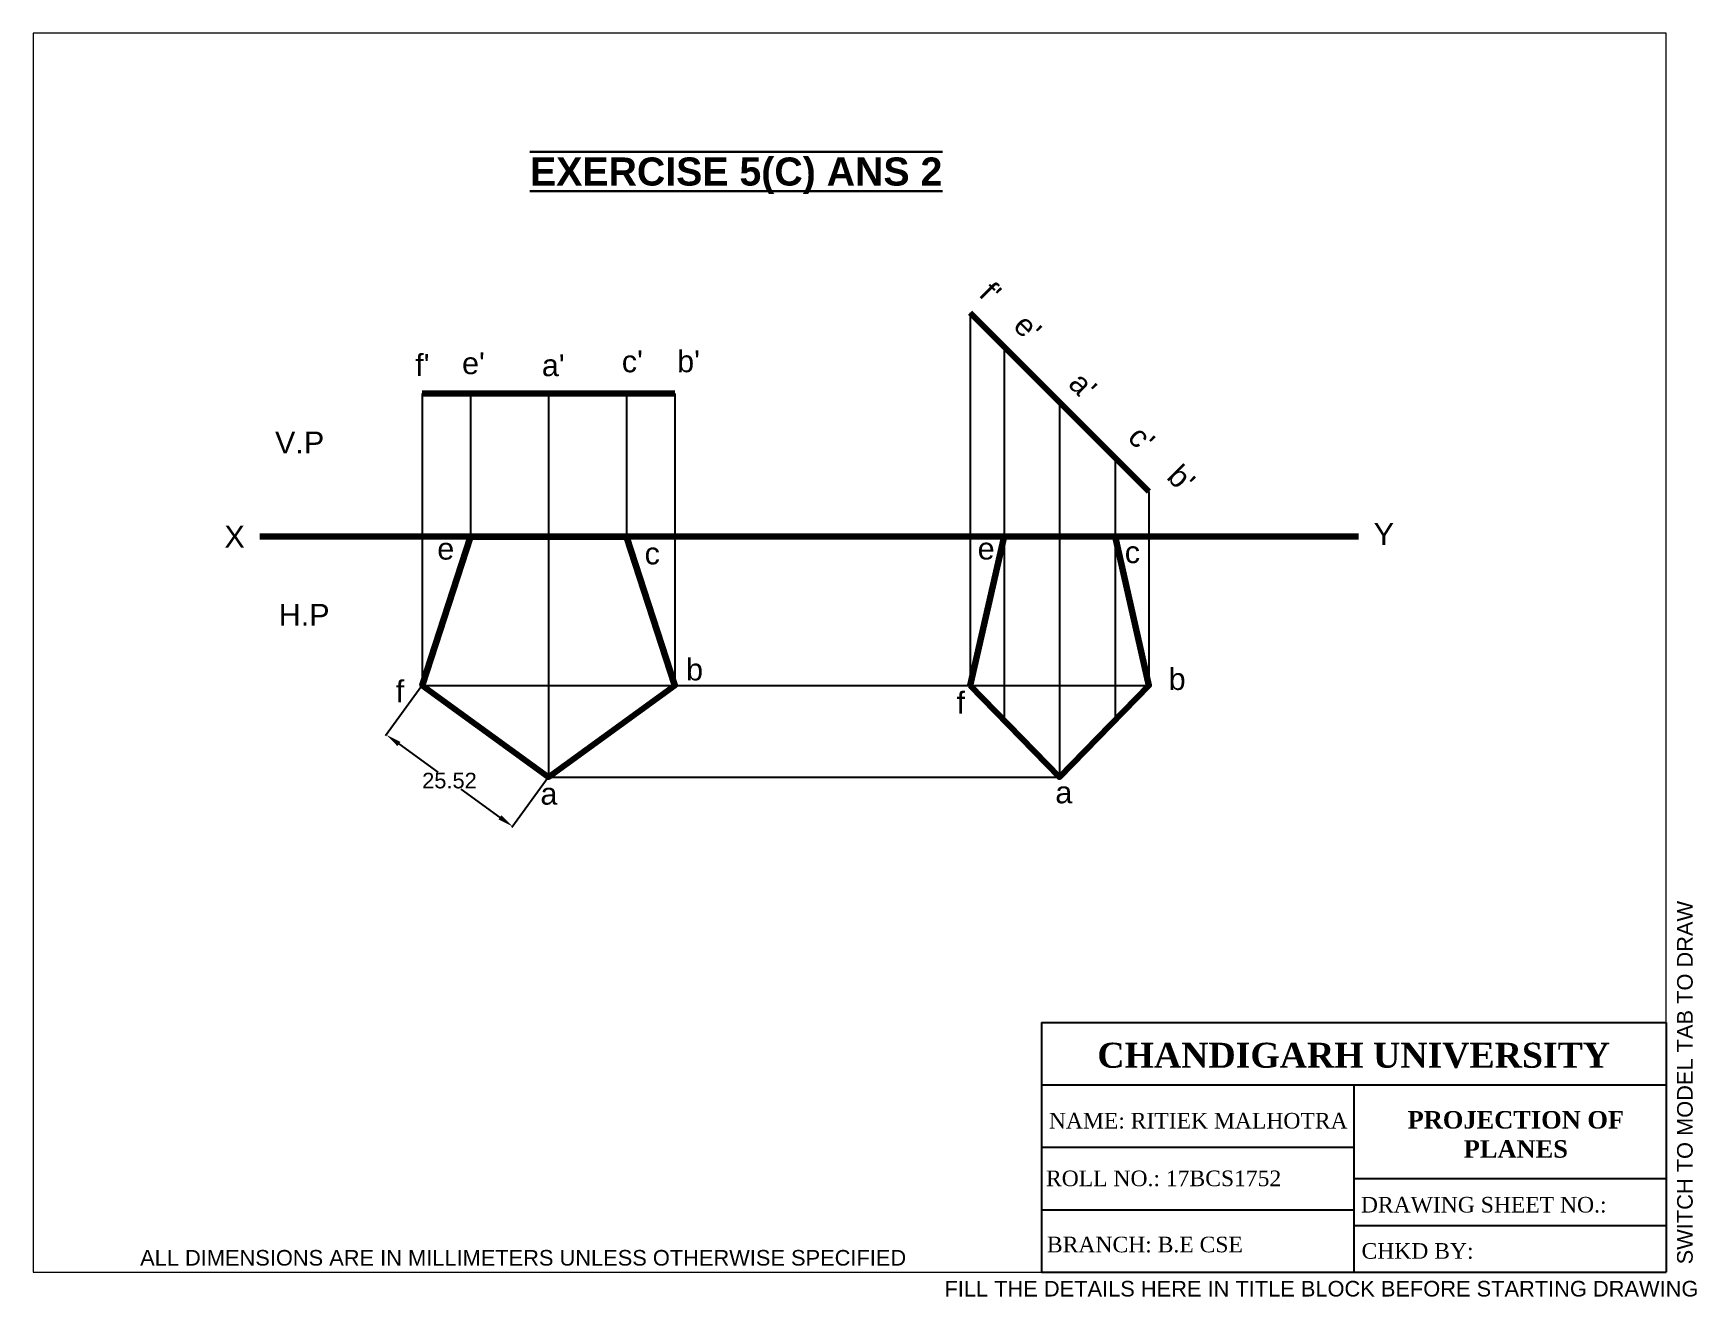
# Paper-space layout 'Layout1' of a CAD drawing. Header units: millimetres. Extents: x 0 to 266, y -4 to 198.
# The model-space entities are those that its viewports show. They can reach past a viewport. Long polylines and large blocks are cut down to what shows.
import ezdxf

# ---------------------------------------------------------------- set-up
doc = ezdxf.new("R2010")
doc.units = ezdxf.units.MM
doc.header["$PDMODE"] = 35
doc.linetypes.add('ACAD_ISO08W100', pattern=[36, 24, -3, 6, -3])
doc.layers.add('Comments', color=10, linetype='Continuous', lineweight=13, plot=False)
doc.layers.add('thick continuous', color=7, linetype='Continuous', lineweight=30)
doc.styles.get("Standard").update_dxf_attribs({"font": 'arial.ttf'})
doc.dimstyles.get("Standard").update_dxf_attribs({"dimtxt": 2.5, "dimasz": 2.5, "dimexe": 0.18, "dimexo": 0.0625, "dimgap": 0.09, "dimtad": 0, "dimtih": 1, "dimtoh": 1, "dimdec": 1, "dimzin": 0, "dimdsep": 46, "dimtxsty": 'Standard', "dimcen": 0.09, "dimadec": 0, "dimazin": 0, "dimtfac": 1, "dimtdec": 1, "dimtofl": 0, "dimtmove": 0, "dimatfit": 3, "dimfxl": 1, "dimtolj": 1, "dimtzin": 0, "dimarcsym": 0})

# ---------------------------------------------------------------- blocks, each defined once
blk = doc.blocks.new('*D22')
at = {"layer": 'Defpoints', "color": 0}
for p in [(83.26, 117.43), (103.48, 102.74), (97.74, 94.83)]:
    blk.add_point(p, dxfattribs=at)
at = {"layer": 'thick continuous', "color": 0, "lineweight": -2}
for p, q in [((83.22, 117.38), (77.41, 109.38)), ((79.54, 108.06), (85.75, 103.55)), ((103.45, 102.69), (97.64, 94.69)), ((95.72, 96.3), (89.51, 100.82))]:
    blk.add_line(p, q, dxfattribs=at)
at = {"layer": 'thick continuous', "color": 0}
for points in [[(79.78, 108.4), (79.29, 107.72), (77.52, 109.53)], [(95.47, 95.97), (95.96, 96.64), (97.74, 94.83)]]:
    blk.add_solid(points, dxfattribs=at)
at = {"layer": 'thick continuous', "color": 0, "lineweight": -3, "insert": (87.63, 102.18), "char_height": 2.5, "attachment_point": 5}
blk.add_mtext('\\A1;25.52', dxfattribs=at)

msp = doc.modelspace()

# ---------------------------------------------------------------- linework, layer by layer
at = {"layer": 'thick continuous', "lineweight": 100}
for p, q in [((171, 177.11), (199.6, 148.51)), ((83.26, 164.19), (123.71, 164.19)), ((57.26, 141.26), (233.14, 141.26))]:
    msp.add_line(p, q, dxfattribs=at)
at = {"layer": 'thick continuous', "lineweight": -3}
for p, q in [((171, 177.11), (171, 117.43)), ((176.45, 171.55), (176.45, 111.82)), ((83.26, 164.19), (83.26, 117.43)), ((90.98, 164.19), (90.98, 141.21)), ((103.48, 164.19), (103.48, 102.74)), ((115.98, 164.19), (115.98, 141.21)), ((123.71, 164.19), (123.71, 117.43)), ((185.28, 162.86), (185.28, 102.74)), ((194.21, 154.04), (194.21, 111.9)), ((199.6, 148.51), (199.6, 117.43)), ((83.26, 117.43), (199.6, 117.43)), ((103.48, 102.74), (185.28, 102.74))]:
    msp.add_line(p, q, dxfattribs=at)
at = {"layer": 'thick continuous', "lineweight": 100}
msp.add_lwpolyline([(115.98, 141.21), (90.98, 141.21), (83.26, 117.43), (103.48, 102.74), (123.71, 117.43)], close=True, dxfattribs=at)
msp.add_lwpolyline([(171, 117.43), (185.28, 102.74), (199.6, 117.43), (194.21, 141.26), (176.45, 141.26), (171, 117.43)], dxfattribs=at)

# ---------------------------------------------------------------- texts
at = {"layer": 'thick continuous', "attachment_point": 1}
for s, width, insert, char_height in [('{\\fArial|b1|i0|c0|p34;\\L\\OEXERCISE 5(C) ANS 2}', 170.0926, (100.52, 201.98), 4.5), ("a'", 9.5151, (102.42, 170.46), 3.5), ("c'", 9.5151, (115.22, 171.08), 3.5), ("b'", 9.5151, (124.08, 171.09), 3.5), ('c', 9.5151, (118.87, 140.32), 3.5), ('c', 9.5151, (195.74, 140.52), 3.5), ('b', 9.5151, (125.51, 121.73), 3.5), ('b', 9.5151, (202.77, 120.2), 3.5), ('a', 9.5151, (184.62, 102.06), 3.5), ('a', 9.5151, (102.19, 101.84), 3.5)]:
    msp.add_mtext_dynamic_manual_height_columns(s, width=width, gutter_width=12.5, heights=[0], dxfattribs=dict(at, insert=insert, char_height=char_height))
at = {"layer": 'thick continuous', "char_height": 3.5, "width": 5.457, "attachment_point": 1, "rotation": 315}
for s, insert in [("f'", (174.68, 182.37)), ("e'", (180.16, 177.26))]:
    msp.add_mtext(s, dxfattribs=dict(at, insert=insert))
at = {"layer": 'thick continuous', "char_height": 3.5, "width": 5.457, "attachment_point": 1}
for s, insert in [("f'", (82.15, 170.51)), ("e'", (89.64, 170.78)), ('V.P', (59.7, 158.09)), ('e', (85.68, 141.08)), ('e', (172.19, 141.1)), ('H.P', (60.29, 130.48)), ('f', (79.03, 118.25)), ('f', (168.82, 116.42))]:
    msp.add_mtext(s, dxfattribs=dict(at, insert=insert))
at = {"layer": 'thick continuous', "char_height": 3.5, "attachment_point": 1, "rotation": 315}
for s, insert in [("a'", (188.99, 167.99)), ("c'", (198.48, 159.38)), ("b'", (204.74, 153.12))]:
    msp.add_mtext_dynamic_manual_height_columns(s, width=9.5151, gutter_width=12.5, heights=[0], dxfattribs=dict(at, insert=insert))
at = {"layer": 'thick continuous', "char_height": 3.5, "attachment_point": 1}
for s, insert in [('X', (51.6, 142.99)), ('Y', (235.59, 143.43))]:
    msp.add_mtext(s, dxfattribs=dict(at, insert=insert))

# ---------------------------------------------------------------- dimensions: what is measured, and where the dimension line sits
at = {"layer": 'thick continuous', "lineweight": -3}
dim = msp.add_aligned_dim(p1=(83.26, 117.43), p2=(103.48, 102.74), distance=-9.77, text='25.52', dimstyle='Standard', dxfattribs=at)
dim.commit()
dim.dimension.update_dxf_attribs({"geometry": '*D22', "text_midpoint": (87.63, 102.18)})

psp = doc.layouts.get("Layout1")

# ---------------------------------------------------------------- linework, layer by layer
for p, q in [((161.41, 40), (261.41, 40)), ((161.41, 40), (161.41, 0)), ((261.41, 40), (261.41, 0)), ((161.41, 30), (261.41, 30)), ((161.41, 30), (194.27, 30)), ((211.41, 30), (211.41, 0)), ((161.41, 20), (211.41, 20)), ((211.41, 15), (261.41, 15)), ((161.41, 10), (211.41, 10)), ((211.41, 7.5), (261.41, 7.5)), ((161.41, 0), (261.41, 0))]:
    psp.add_line(p, q)

# ---------------------------------------------------------------- texts
at = {"attachment_point": 1}
for s, width, insert, char_height in [('\\pxqc;{\\fTimes New Roman|b1|i0|c0|p18;CHANDIGARH UNIVERSITY}', 80.8177, (170.98, 36.75), 4), ('\\pxqc;{\\fTimes New Roman|b1|i0|c0|p18;PROJECTION OF PLANES}', 46.4985, (214.1, 25.81), 2.8)]:
    psp.add_mtext_dynamic_manual_height_columns(s, width=width, gutter_width=40, heights=[0], dxfattribs=dict(at, insert=insert, char_height=char_height))
at = {"linetype": 'ACAD_ISO08W100', "lineweight": 100, "insert": (162.59, 25.51), "char_height": 2.5, "attachment_point": 1}
psp.add_mtext_dynamic_manual_height_columns('{\\fTimes New Roman|b0|i0|c0|p18;NAME: RITIEK MALHOTRA}', width=50.3378, gutter_width=50.34, heights=[2.55], dxfattribs=at).dxf.set("width", 45.3199)
at = {"linetype": 'ACAD_ISO08W100', "lineweight": 100, "char_height": 2.5, "attachment_point": 1}
for s, width, gutter_width, insert in [('{\\fTimes New Roman|b0|i0|c0|p18;ROLL NO.: 17BCS1752}', 45.3199, 45.32, (162.13, 16.28)), ('{\\fTimes New Roman|b0|i0|c0|p18;DRAWING SHEET NO.:}', 45.3199, 25, (212.54, 12.06)), ('{\\fTimes New Roman|b0|i0|c0|p18;BRANCH: B.E CSE}', 45.3199, 45.32, (162.28, 5.69)), ('{\\fTimes New Roman|b0|i0|c0|p18;CHKD BY: }', 47.9779, 25, (212.64, 4.66))]:
    psp.add_mtext_dynamic_manual_height_columns(s, width=width, gutter_width=gutter_width, heights=[0], dxfattribs=dict(at, insert=insert))
at = {"layer": 'Comments'}
psp.add_text('SWITCH TO MODEL TAB TO DRAW', height=2.5, rotation=90, dxfattribs=at).set_placement((265.66, 1.26))
psp.add_text('FILL THE DETAILS HERE IN TITLE BLOCK BEFORE STARTING DRAWING', height=2.5, dxfattribs=at).set_placement((145.88, -3.89))
at = {"layer": 'thick continuous'}
psp.add_text('ALL DIMENSIONS ARE IN MILLIMETERS UNLESS OTHERWISE SPECIFIED', height=2.5, dxfattribs=at).set_placement((17.11, 1.06))

# ---------------------------------------------------------------- viewports
psp.add_viewport(center=(130.71, 99.21), size=(261.41, 198.4125), view_center_point=(151.71, 122.67), view_height=198.4125, dxfattribs=at)

doc.saveas('drawing.dxf')
